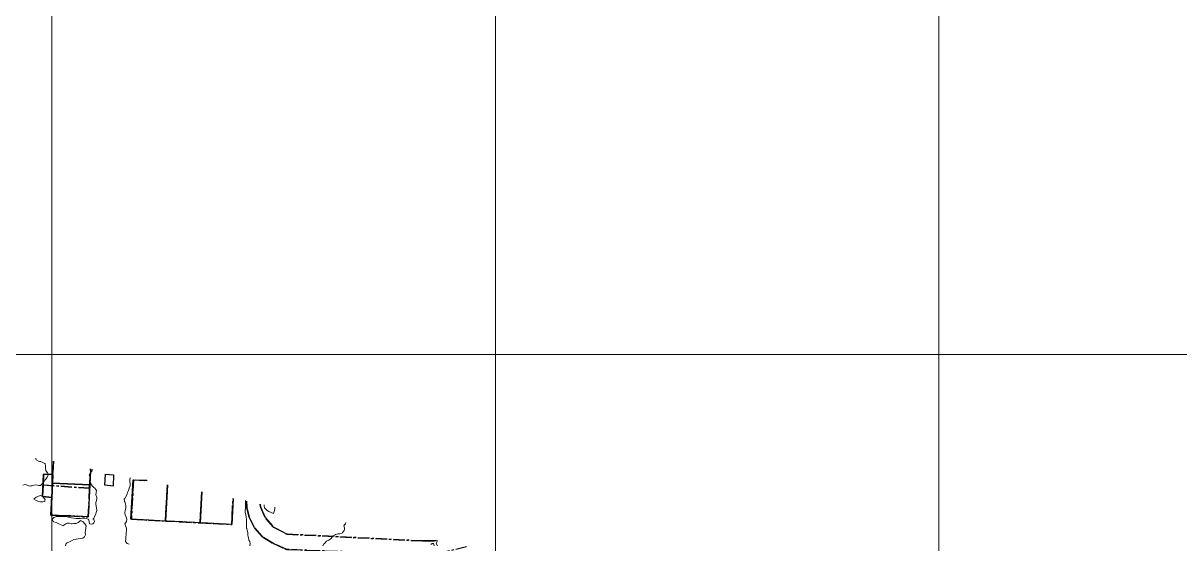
# Model space of a CAD drawing. Header units: centimetres. Extents: x 0 to 642158, y -847 to 649707.
# Drawn here: x 617660.3 to 617921.2, y 621544.7 to 621662 of the extents above; entities that cross this region are included whole.
import ezdxf

# ---------------------------------------------------------------- set-up
doc = ezdxf.new("R2010")
doc.units = ezdxf.units.CM
doc.header["$MEASUREMENT"] = 0
doc.linetypes.add('CENTERX2', pattern=[4, 2.5, -0.5, 0.5, -0.5])
doc.layers.add('MEV_grille', color=254, linetype='Continuous', lineweight=9)
doc.layers.add('WAL_topographie 0.5', color=253, linetype='Continuous', lineweight=20)
doc.layers.add('SPW_batiments', color=7, linetype='Continuous')
doc.layers.add('SPW_parcellaire cadastral', color=7, linetype='CENTERX2', lineweight=25, true_color=0xff0542)

# ---------------------------------------------------------------- blocks, each defined once
blk = doc.blocks.new('*U114')
at = {"layer": 'MEV_grille', "transparency": 33554687}
blk.add_lwpolyline([(-1338.46, 0), (1338.46, 0)], dxfattribs=at)
blk = doc.blocks.new('*U115')
at = {"layer": 'MEV_grille', "color": 0, "linetype": 'ByBlock', "lineweight": -2, "transparency": 16777216}
blk.add_blockref('*U114', (0, -800), dxfattribs=at)
blk = doc.blocks.new('*U112')
at = {"layer": 'MEV_grille', "transparency": 33554687}
blk.add_lwpolyline([(0, 1825.48), (0, -1825.48)], dxfattribs=at)
blk = doc.blocks.new('*U113')
at = {"layer": 'MEV_grille', "color": 0, "linetype": 'ByBlock', "lineweight": -2, "transparency": 16777216}
for p in [(2300, 0), (2400, 0), (2500, 0)]:
    blk.add_blockref('*U112', p, dxfattribs=at)

msp = doc.modelspace()

# ---------------------------------------------------------------- linework, layer by layer
at = {"layer": 'SPW_batiments'}
for points in [[(617675.53, 621561.57), (617675.36, 621557.99), (617666.92, 621558.41), (617667.02, 621560.3), (617667.17, 621563.3)], [(617667.02, 621560.3), (617666.92, 621558.41), (617666.76, 621555.13), (617664.72, 621555.36), (617664.9, 621560.43), (617667.02, 621560.3)], [(617680.7, 621560.23), (617680.59, 621557.68), (617678.73, 621557.9), (617678.9, 621560.37), (617680.7, 621560.23)], [(617692.87, 621558), (617692.44, 621549.85), (617684.64, 621550.25), (617685.1, 621559.1), (617688.31, 621558.94)], [(617675.36, 621557.99), (617675, 621550.78), (617666.57, 621551.2), (617666.76, 621555.13), (617666.92, 621558.41), (617675.36, 621557.99)], [(617700.61, 621556.4), (617700.25, 621549.45), (617692.44, 621549.85), (617692.87, 621558)], [(617707.65, 621554.95), (617707.35, 621549.09), (617700.25, 621549.45), (617700.61, 621556.4)]]:
    msp.add_lwpolyline(points, dxfattribs=at)
at = {"layer": 'SPW_parcellaire cadastral'}
for points in [[(617667.17, 621563.3), (617667.02, 621560.3), (617664.9, 621560.43), (617664.82, 621557.96), (617664.72, 621555.36), (617666.76, 621555.13), (617666.57, 621551.2), (617675, 621550.78), (617675.32, 621557.21), (617675.53, 621561.57)], [(617675.53, 621561.57), (617675.32, 621557.21), (617664.82, 621557.96), (617664.9, 621560.43), (617667.02, 621560.3), (617667.17, 621563.3)], [(617692.87, 621558), (617692.53, 621551.57), (617692.44, 621549.85), (617688.64, 621550.04), (617684.72, 621550.25), (617685.22, 621559.09), (617688.2, 621558.96)], [(617688.2, 621558.96), (617685.22, 621559.09), (617684.72, 621550.25), (617688.64, 621550.04), (617692.44, 621549.85), (617695.77, 621549.68), (617700.22, 621549.45), (617703.17, 621549.3), (617707.35, 621549.09), (617707.44, 621550.81), (617707.65, 621554.95)], [(617664.82, 621557.96), (617675.32, 621557.21), (617675, 621550.78), (617666.57, 621551.2), (617666.76, 621555.13), (617664.72, 621555.36), (617664.82, 621557.96)], [(617700.61, 621556.4), (617700.34, 621551.13), (617700.22, 621549.45), (617695.77, 621549.68), (617692.44, 621549.85), (617692.53, 621551.57), (617692.87, 621558)], [(617707.65, 621554.95), (617707.44, 621550.81), (617707.35, 621549.09), (617703.17, 621549.3), (617700.22, 621549.45), (617700.34, 621551.13), (617700.61, 621556.4)], [(617760.33, 621544.07), (617754.66, 621542.67), (617753.15, 621541.51), (617751.17, 621538.7), (617744.7, 621522.45), (617743.37, 621520.34), (617739.47, 621516.32), (617728.13, 621508.02), (617725.51, 621508.57), (617741.29, 621521.02), (617742.53, 621522.85), (617743.45, 621524.8), (617747.39, 621535.02), (617749.02, 621539.33), (617748.92, 621540.79), (617748.22, 621541.75), (617747.29, 621542.36), (617719.76, 621543.44), (617716.63, 621544.84), (617714.31, 621546.26), (617712.52, 621548.31), (617711.28, 621550.72), (617710.73, 621552.87), (617710.66, 621554.33)], [(617710.66, 621554.33), (617710.73, 621552.87), (617711.28, 621550.72), (617712.52, 621548.31), (617714.31, 621546.26), (617716.63, 621544.84), (617719.76, 621543.44), (617747.29, 621542.36), (617748.22, 621541.75), (617748.92, 621540.79), (617749.02, 621539.33), (617747.39, 621535.02), (617743.45, 621524.8), (617742.53, 621522.85), (617741.29, 621521.02), (617725.51, 621508.57)], [(617713.8, 621553.68), (617713.83, 621553.07), (617714.86, 621550.62), (617716.79, 621548.46), (617719.78, 621546.9), (617750.4, 621545.35), (617752.98, 621545.39), (617753.45, 621545.49)], [(617753.45, 621545.49), (617752.98, 621545.39), (617750.4, 621545.35), (617719.78, 621546.9), (617716.79, 621548.46), (617714.86, 621550.62), (617713.83, 621553.07), (617713.8, 621553.68)]]:
    msp.add_lwpolyline(points, dxfattribs=at)
at = {"layer": 'WAL_topographie 0.5'}
for points in [[(617660.25, 621557.89), (617660.75, 621558.07), (617661.25, 621557.89), (617661.62, 621557.75), (617661.75, 621557.71), (617662.07, 621557.75), (617662.25, 621557.78), (617662.75, 621557.93), (617663.25, 621557.97), (617663.75, 621557.87), (617664.25, 621557.86), (617664.64, 621558.25), (617664.75, 621558.37), (617665.05, 621558.75), (617665.25, 621559.02), (617665.44, 621559.25), (617665.75, 621559.75), (617665.75, 621559.75), (617665.99, 621560.25), (617665.82, 621560.75), (617665.75, 621560.79), (617665.45, 621561.25), (617665.35, 621561.75), (617665.39, 621562.25), (617665.31, 621562.75), (617665.25, 621562.82), (617664.75, 621563.03), (617664.25, 621563.22), (617664.05, 621563.25), (617663.75, 621563.33), (617663.25, 621563.65), (617663.22, 621563.75), (617663.22, 621564)], [(617675.88, 621561.5), (617675.88, 621561.25), (617675.75, 621560.97), (617675.52, 621560.75), (617675.25, 621560.3), (617675.23, 621560.25), (617675.25, 621560.19), (617675.35, 621559.75), (617675.44, 621559.25), (617675.47, 621558.75), (617675.6, 621558.25), (617675.75, 621557.96), (617675.88, 621557.75), (617676.25, 621557.39), (617676.47, 621557.25), (617676.75, 621556.93), (617676.9, 621556.75), (617676.8, 621556.25), (617676.75, 621555.75), (617676.94, 621555.25), (617676.93, 621554.75), (617676.76, 621554.25), (617676.75, 621554), (617676.73, 621553.75), (617676.75, 621553.66), (617676.81, 621553.25), (617676.9, 621552.75), (617676.92, 621552.25), (617676.82, 621551.75), (617676.75, 621551.48), (617676.67, 621551.25), (617676.34, 621550.75), (617676.25, 621550.42), (617676.07, 621550.25), (617676.25, 621550.16), (617676.43, 621549.75), (617676.25, 621549.46), (617676.01, 621549.25), (617675.75, 621549.15), (617675.25, 621549.25), (617675.25, 621549.25), (617675.18, 621549.75), (617675.09, 621550.25), (617674.75, 621550.37), (617674.25, 621550.49), (617673.75, 621550.5), (617673.25, 621550.43), (617672.75, 621550.41), (617672.25, 621550.42), (617671.75, 621550.47), (617671.25, 621550.55), (617670.75, 621550.68), (617670.54, 621550.75), (617670.25, 621550.81), (617669.75, 621550.84), (617669.25, 621550.87), (617668.75, 621550.88), (617668.25, 621550.86), (617667.75, 621550.83), (617667.5, 621550.75), (617667.25, 621550.64), (617666.88, 621550.25), (617667.11, 621549.75), (617667.25, 621549.67), (617667.75, 621549.51), (617668.25, 621549.31), (617668.39, 621549.25), (617668.75, 621549.03), (617669.25, 621548.78), (617669.75, 621549.09), (617669.94, 621549.25), (617670.25, 621549.38), (617670.75, 621549.36), (617671.18, 621549.25), (617671.25, 621549.2), (617671.38, 621549.25), (617671.75, 621549.32), (617672.25, 621549.32), (617672.75, 621549.53), (617673.03, 621549.75), (617673.25, 621549.99), (617673.7, 621549.75), (617673.75, 621549.74), (617674.25, 621549.25), (617674.25, 621549.25), (617674.5, 621548.75), (617674.46, 621548.25), (617674.37, 621547.75), (617674.34, 621547.25), (617674.38, 621546.75), (617674.25, 621546.41), (617674.16, 621546.25), (617673.75, 621546.02), (617673.25, 621545.9), (617672.75, 621545.82), (617672.29, 621545.75), (617672.25, 621545.74), (617671.75, 621545.65), (617671.25, 621545.41), (617670.92, 621545.25), (617670.75, 621545.16), (617670.25, 621544.94), (617670.01, 621544.75), (617669.86, 621544.25)], [(617684.5, 621559.57), (617684.43, 621559.5), (617684.37, 621559.25), (617684.38, 621558.75), (617684.43, 621558.25), (617684.43, 621557.75), (617684.26, 621557.25), (617684.25, 621557.23), (617684.05, 621556.75), (617683.82, 621556.25), (617683.75, 621555.99), (617683.67, 621555.75), (617683.43, 621555.25), (617683.25, 621554.9), (617683.13, 621554.75), (617683.18, 621554.25), (617683.25, 621554.18), (617683.41, 621553.75), (617683.5, 621553.25), (617683.47, 621552.75), (617683.35, 621552.25), (617683.25, 621551.77), (617683.24, 621551.75), (617683.25, 621551.71), (617683.31, 621551.25), (617683.52, 621550.75), (617683.74, 621550.25), (617683.6, 621549.75), (617683.29, 621549.25), (617683.44, 621548.75), (617683.66, 621548.25), (617683.63, 621547.75), (617683.59, 621547.25), (617683.56, 621546.75), (617683.51, 621546.25), (617683.47, 621545.75), (617683.42, 621545.25), (617683.75, 621544.75), (617683.75, 621544.75), (617684.25, 621544.6)], [(617664.75, 621554.17), (617665.22, 621554.25), (617665.25, 621554.35), (617665.32, 621554.75), (617665.25, 621554.8), (617664.86, 621555.25), (617664.75, 621555.34), (617664.25, 621555.59), (617663.75, 621555.43), (617663.32, 621555.25), (617663.25, 621555.19), (617662.75, 621554.75), (617663.25, 621554.5), (617663.75, 621554.27), (617663.8, 621554.25), (617664.25, 621554.17), (617664.75, 621554.17)], [(617710.5, 621554.5), (617710.5, 621554.25), (617710.49, 621553.75), (617710.5, 621553.25), (617710.46, 621552.75), (617710.4, 621552.25), (617710.42, 621551.75), (617710.51, 621551.25), (617710.6, 621550.75), (617710.68, 621550.25), (617710.72, 621549.75), (617710.68, 621549.25), (617710.67, 621548.75), (617710.72, 621548.25), (617710.75, 621548.13), (617710.83, 621547.75), (617710.97, 621547.25), (617711.02, 621546.75), (617711.05, 621546.25), (617711.18, 621545.75), (617711.25, 621545.57), (617711.41, 621545.25), (617711.52, 621544.75), (617711.44, 621544.25)], [(617717.09, 621553), (617717.09, 621552.75), (617717.03, 621552.25), (617716.82, 621551.75), (617716.75, 621551.57), (617716.25, 621551.75), (617716.25, 621551.75), (617715.75, 621551.99), (617715.34, 621552.25), (617715.25, 621552.29), (617714.79, 621552.75), (617714.75, 621552.85), (617714.65, 621553.25), (617714.65, 621553.5)], [(617733.12, 621549.5), (617733.01, 621549.25), (617732.75, 621548.97), (617732.6, 621548.75), (617732.75, 621548.32), (617732.77, 621548.25), (617732.75, 621548), (617732.73, 621547.75), (617732.35, 621547.25), (617732.25, 621547.13), (617731.75, 621546.98), (617731.25, 621547), (617730.75, 621546.83), (617730.66, 621546.75), (617730.25, 621546.49), (617730.01, 621546.25), (617729.75, 621545.93), (617729.54, 621545.75), (617729.25, 621545.54), (617728.75, 621545.32), (617728.68, 621545.25), (617728.25, 621544.82), (617728.19, 621544.75), (617727.9, 621544.25)], [(617752.98, 621544.25), (617752.89, 621544.75), (617752.75, 621544.79), (617752.55, 621544.75), (617752.25, 621544.58)], [(617753.7, 621545.5), (617753.7, 621545.25), (617753.42, 621544.75), (617753.75, 621544.25)]]:
    msp.add_lwpolyline(points, dxfattribs=at)

# ---------------------------------------------------------------- block references
at = {"layer": 'MEV_grille', "transparency": 33554687}
for name, p in [('*U113', (615366.81, 620593.64)), ('*U115', (616669.48, 622387.38))]:
    msp.add_blockref(name, p, dxfattribs=at)

doc.saveas('drawing.dxf')
